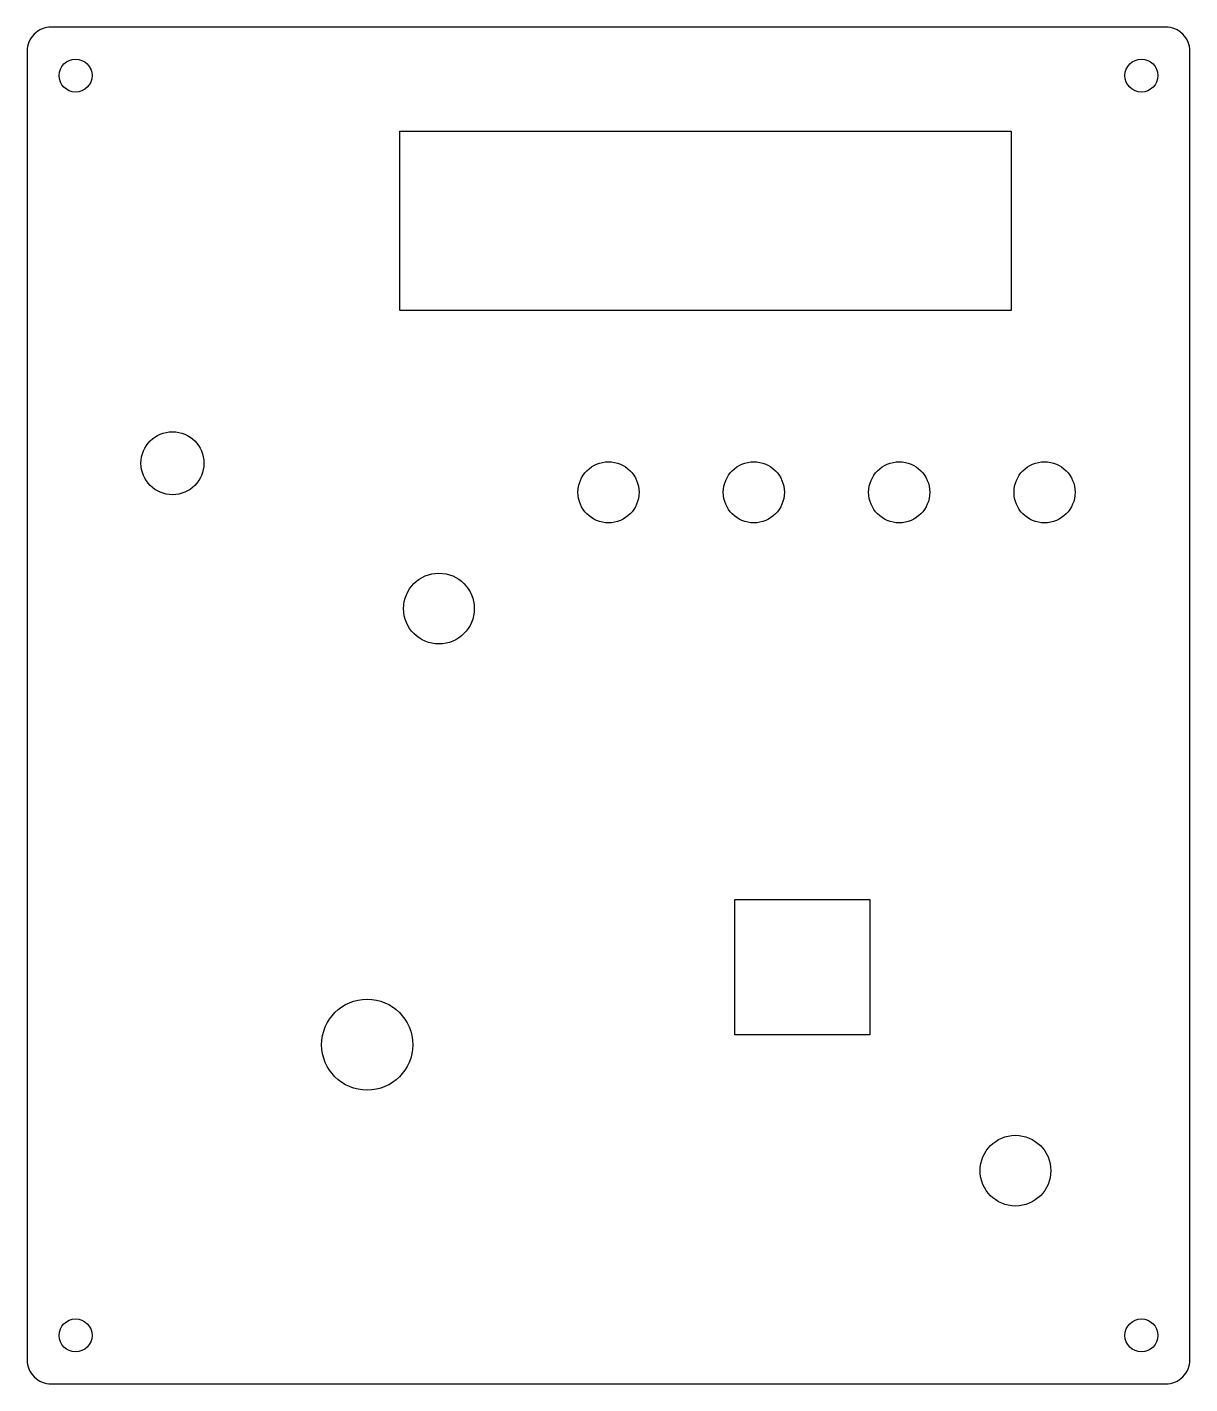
# Model space of a CAD drawing. Header units: millimetres. Extents: x 0 to 120, y 0 to 140.
import ezdxf

# ---------------------------------------------------------------- set-up
doc = ezdxf.new("R2010")
doc.units = ezdxf.units.MM

msp = doc.modelspace()

# ---------------------------------------------------------------- linework, layer by layer
msp.add_lwpolyline([(2.5, 0), (117.5, 0, 0.4142136), (120, 2.5), (120, 137.5, 0.4142136), (117.5, 140), (2.5, 140, 0.4142136), (0, 137.5), (0, 2.5, 0.4142136)], format="xyb", close=True)
for points in [[(38.45, 129.25), (101.55, 129.25), (101.55, 110.75), (38.45, 110.75)], [(73.025, 49.975), (86.975, 49.975), (86.975, 36.025), (73.025, 36.025)]]:
    msp.add_lwpolyline(points, close=True)
for centre, radius in [((5, 135), 1.7), ((115, 135), 1.7), ((15, 95), 3.25), ((60, 92), 3.15), ((75, 92), 3.15), ((90, 92), 3.15), ((105, 92), 3.15), ((42.5, 80), 3.65), ((35.095, 35), 4.7), ((102, 22), 3.65), ((5, 5), 1.7), ((115, 5), 1.7)]:
    msp.add_circle(centre, radius)

doc.saveas('drawing.dxf')
